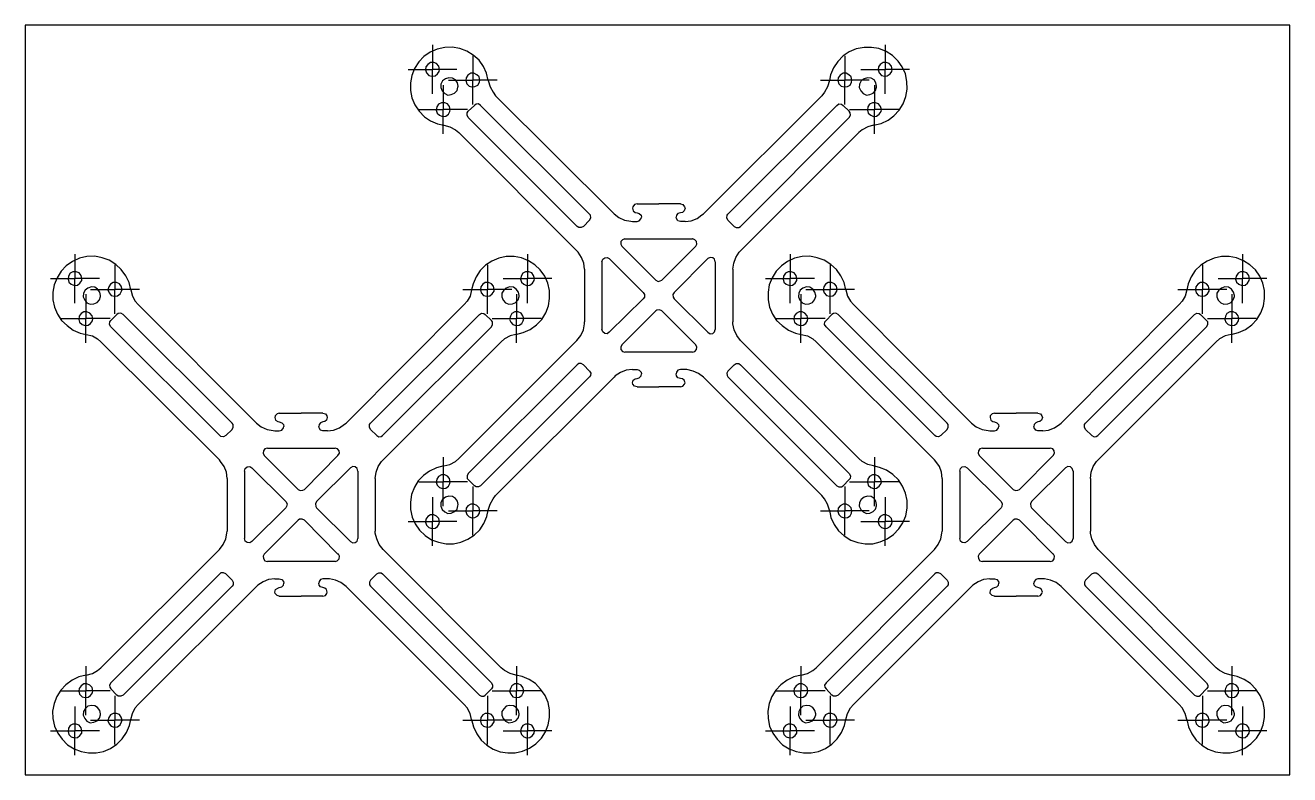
# Model space of a CAD drawing. Extents: x 0 to 38.4, y 0 to 22.8.
import ezdxf

# ---------------------------------------------------------------- set-up
doc = ezdxf.new("R2010")
doc.units = 0
doc.layers.add('Layer_1', color=7, linetype='CONTINUOUS')

msp = doc.modelspace()

# ---------------------------------------------------------------- linework, layer by layer
at = {"layer": 'Layer_1', "color": 7}
for points in [[(0.02272, 0.02272), (38.385097, 0.02272), (38.385097, 22.771331), (0.02272, 22.771331)], [(12.589899, 21.427247), (12.567498, 21.528053), (12.500294, 21.606458), (12.421889, 21.640058), (12.321083, 21.640058), (12.231477, 21.584056), (12.175474, 21.505651), (12.164273, 21.416048), (12.197876, 21.32644), (12.265079, 21.248036), (12.354685, 21.225634), (12.455491, 21.236837), (12.533895, 21.29284), (12.578698, 21.371244)], [(26.321951, 21.427247), (26.299549, 21.528053), (26.232345, 21.606458), (26.142739, 21.640058), (26.053134, 21.640058), (25.963529, 21.584056), (25.907524, 21.505651), (25.896325, 21.416048), (25.929926, 21.32644), (25.99713, 21.248036), (26.086735, 21.225634), (26.176342, 21.236837), (26.265948, 21.29284), (26.31075, 21.371244)], [(13.161135, 20.923215), (13.138733, 21.024022), (13.071529, 21.113629), (12.981924, 21.169631), (12.869917, 21.180831), (12.76911, 21.14723), (12.679505, 21.080024), (12.634702, 20.979217), (12.634702, 20.878415), (12.668304, 20.777609), (12.746709, 20.6992), (12.847515, 20.654401), (12.948321, 20.665599), (13.049127, 20.710403), (13.127533, 20.788808), (13.149934, 20.889614)], [(13.810775, 21.102426), (13.788373, 21.203232), (13.72117, 21.270437), (13.631564, 21.315242), (13.541958, 21.315242), (13.452353, 21.259235), (13.396349, 21.180831), (13.385149, 21.091227), (13.41875, 20.99042), (13.485955, 20.923215), (13.57556, 20.900813), (13.665166, 20.912016), (13.754772, 20.956819), (13.799574, 21.046423)], [(25.101075, 21.102426), (25.078673, 21.203232), (25.011469, 21.270437), (24.933065, 21.315242), (24.832258, 21.315242), (24.742653, 21.259235), (24.686649, 21.180831), (24.675449, 21.091227), (24.70905, 20.99042), (24.776255, 20.923215), (24.865861, 20.900813), (24.966666, 20.912016), (25.045072, 20.956819), (25.089874, 21.046423)], [(25.851521, 20.923215), (25.829119, 21.024022), (25.773117, 21.113629), (25.683512, 21.169631), (25.571504, 21.180831), (25.470698, 21.14723), (25.381092, 21.080024), (25.33629, 20.979217), (25.32509, 20.878415), (25.369892, 20.777609), (25.448296, 20.6992), (25.549102, 20.654401), (25.649909, 20.665599), (25.750715, 20.710403), (25.817919, 20.788808), (25.851521, 20.889614)], [(12.91472, 20.217574), (12.892318, 20.307178), (12.836315, 20.385582), (12.746709, 20.419183), (12.645903, 20.419183), (12.556297, 20.374383), (12.511495, 20.295978), (12.489092, 20.195172), (12.522696, 20.105565), (12.589899, 20.038363), (12.679505, 20.004758), (12.780311, 20.015961), (12.858715, 20.071964), (12.903518, 20.150368)], [(25.99713, 20.217574), (25.97473, 20.307178), (25.907524, 20.385582), (25.817919, 20.419183), (25.728313, 20.419183), (25.638708, 20.374383), (25.582705, 20.295978), (25.571504, 20.195172), (25.593906, 20.105565), (25.67231, 20.038363), (25.761916, 20.004758), (25.851521, 20.015961), (25.929926, 20.071964), (25.98593, 20.150368)], [(1.736427, 15.087654), (1.714025, 15.177262), (1.658022, 15.255666), (1.568416, 15.289267), (1.46761, 15.289267), (1.389205, 15.244463), (1.333201, 15.15486), (1.322001, 15.065252), (1.344402, 14.975649), (1.411607, 14.908443), (1.512413, 14.874842), (1.602018, 14.886041), (1.680423, 14.942044), (1.736427, 15.020449)], [(2.957302, 14.751634), (2.934901, 14.85244), (2.878897, 14.919642), (2.789292, 14.964446), (2.688486, 14.964446), (2.610081, 14.908443), (2.554077, 14.830038), (2.531676, 14.740431), (2.565278, 14.650828), (2.632482, 14.572423), (2.722088, 14.550021), (2.822894, 14.56122), (2.901299, 14.617227), (2.946102, 14.695631)], [(14.247602, 14.751634), (14.225201, 14.85244), (14.169197, 14.919642), (14.079592, 14.964446), (13.978785, 14.964446), (13.900381, 14.908443), (13.844377, 14.830038), (13.833177, 14.740431), (13.855578, 14.650828), (13.922783, 14.572423), (14.023588, 14.550021), (14.113195, 14.56122), (14.191599, 14.617227), (14.247602, 14.695631)], [(15.468477, 15.087654), (15.446076, 15.177262), (15.390073, 15.255666), (15.300467, 15.289267), (15.199661, 15.289267), (15.121256, 15.244463), (15.065253, 15.15486), (15.042852, 15.065252), (15.076454, 14.975649), (15.143657, 14.908443), (15.233264, 14.874842), (15.334069, 14.886041), (15.412474, 14.942044), (15.457277, 15.020449)], [(23.432171, 15.087654), (23.40977, 15.177262), (23.353767, 15.255666), (23.264162, 15.289267), (23.163356, 15.289267), (23.084951, 15.244463), (23.028946, 15.15486), (23.017745, 15.065252), (23.040147, 14.975649), (23.107351, 14.908443), (23.208157, 14.874842), (23.297762, 14.886041), (23.376169, 14.942044), (23.432171, 15.020449)], [(24.653047, 14.751634), (24.630646, 14.85244), (24.574643, 14.919642), (24.485037, 14.964446), (24.384231, 14.964446), (24.305826, 14.908443), (24.249822, 14.830038), (24.22742, 14.740431), (24.261023, 14.650828), (24.328226, 14.572423), (24.417832, 14.550021), (24.518638, 14.56122), (24.597043, 14.617227), (24.641846, 14.695631)], [(35.943345, 14.751634), (35.920948, 14.85244), (35.864941, 14.919642), (35.775337, 14.964446), (35.674531, 14.964446), (35.596126, 14.908443), (35.540123, 14.830038), (35.528921, 14.740431), (35.551323, 14.650828), (35.618528, 14.572423), (35.719335, 14.550021), (35.808938, 14.56122), (35.887342, 14.617227), (35.943345, 14.695631)], [(37.164221, 15.087654), (37.141823, 15.177262), (37.085816, 15.255666), (36.996213, 15.289267), (36.895407, 15.289267), (36.817002, 15.244463), (36.761, 15.15486), (36.738598, 15.065252), (36.772198, 14.975649), (36.839404, 14.908443), (36.929007, 14.874842), (37.029814, 14.886041), (37.108219, 14.942044), (37.153022, 15.020449)], [(2.307662, 14.572423), (2.285261, 14.67323), (2.218057, 14.762833), (2.128451, 14.818835), (2.027645, 14.830038), (1.915638, 14.796438), (1.837233, 14.729232), (1.79243, 14.639624), (1.781229, 14.52762), (1.826032, 14.426813), (1.893236, 14.348408), (1.994043, 14.303605), (2.10605, 14.314808), (2.206856, 14.359607), (2.27406, 14.438016), (2.307662, 14.538818)], [(15.009249, 14.572423), (14.986848, 14.67323), (14.919644, 14.762833), (14.830038, 14.818835), (14.718032, 14.830038), (14.617225, 14.796438), (14.538819, 14.729232), (14.482817, 14.639624), (14.482817, 14.52762), (14.516419, 14.426813), (14.594824, 14.348408), (14.69563, 14.303605), (14.807637, 14.314808), (14.908442, 14.359607), (14.975647, 14.438016), (15.009249, 14.538818)], [(24.003408, 14.572423), (23.981005, 14.67323), (23.913802, 14.762833), (23.824196, 14.818835), (23.72339, 14.830038), (23.611383, 14.796438), (23.532978, 14.729232), (23.488174, 14.639624), (23.476974, 14.52762), (23.521777, 14.426813), (23.58898, 14.348408), (23.689787, 14.303605), (23.801794, 14.314808), (23.902601, 14.359607), (23.969805, 14.438016), (24.003408, 14.538818)], [(36.704993, 14.572423), (36.682591, 14.67323), (36.615389, 14.762833), (36.525782, 14.818835), (36.413776, 14.830038), (36.31297, 14.796438), (36.234566, 14.729232), (36.178563, 14.639624), (36.178563, 14.52762), (36.212164, 14.426813), (36.290569, 14.348408), (36.391375, 14.303605), (36.50338, 14.314808), (36.604187, 14.359607), (36.671392, 14.438016), (36.704993, 14.538818)], [(2.072447, 13.866779), (2.050046, 13.956386), (1.982842, 14.03479), (1.893236, 14.068391), (1.803631, 14.068391), (1.714025, 14.023588), (1.658022, 13.945183), (1.646821, 13.844376), (1.669223, 13.754773), (1.747627, 13.687567), (1.837233, 13.653967), (1.926839, 13.665165), (2.005243, 13.721168), (2.061247, 13.799572)], [(15.143657, 13.866779), (15.121256, 13.956386), (15.065253, 14.03479), (14.975647, 14.068391), (14.874841, 14.068391), (14.785235, 14.023588), (14.740433, 13.945183), (14.718032, 13.844376), (14.751633, 13.754773), (14.818837, 13.687567), (14.908442, 13.653967), (15.009249, 13.665165), (15.087654, 13.721168), (15.132457, 13.799572)], [(23.768192, 13.866779), (23.745792, 13.956386), (23.678586, 14.03479), (23.58898, 14.068391), (23.499375, 14.068391), (23.40977, 14.023588), (23.353767, 13.945183), (23.342566, 13.844376), (23.364968, 13.754773), (23.443373, 13.687567), (23.532978, 13.653967), (23.622583, 13.665165), (23.700988, 13.721168), (23.756991, 13.799572)], [(36.839404, 13.866779), (36.817002, 13.956386), (36.761, 14.03479), (36.671392, 14.068391), (36.570586, 14.068391), (36.480982, 14.023588), (36.436178, 13.945183), (36.413776, 13.844376), (36.447377, 13.754773), (36.514583, 13.687567), (36.604187, 13.653967), (36.704993, 13.665165), (36.783397, 13.721168), (36.828201, 13.799572)], [(12.91472, 8.916073), (12.892318, 9.01688), (12.836315, 9.084081), (12.746709, 9.128885), (12.645903, 9.128885), (12.556297, 9.072883), (12.511495, 8.994478), (12.489092, 8.90487), (12.522696, 8.815267), (12.589899, 8.736863), (12.679505, 8.714461), (12.780311, 8.725659), (12.858715, 8.781662), (12.903518, 8.860067)], [(25.99713, 8.916073), (25.97473, 9.01688), (25.907524, 9.084081), (25.817919, 9.128885), (25.728313, 9.128885), (25.638708, 9.072883), (25.582705, 8.994478), (25.571504, 8.90487), (25.593906, 8.815267), (25.67231, 8.736863), (25.761916, 8.714461), (25.851521, 8.725659), (25.929926, 8.781662), (25.98593, 8.860067)], [(13.161135, 8.221627), (13.138733, 8.322433), (13.071529, 8.412041), (12.981924, 8.468044), (12.869917, 8.479242), (12.76911, 8.445642), (12.679505, 8.378436), (12.634702, 8.288833), (12.634702, 8.176828), (12.668304, 8.076021), (12.746709, 7.997617), (12.847515, 7.952813), (12.948321, 7.964012), (13.049127, 8.008815), (13.127533, 8.08722), (13.149934, 8.188027)], [(25.851521, 8.221627), (25.829119, 8.322433), (25.773117, 8.412041), (25.683512, 8.468044), (25.571504, 8.479242), (25.470698, 8.445642), (25.381092, 8.378436), (25.33629, 8.288833), (25.32509, 8.176828), (25.369892, 8.076021), (25.448296, 7.997617), (25.549102, 7.952813), (25.649909, 7.964012), (25.750715, 8.008815), (25.817919, 8.08722), (25.851521, 8.188027)], [(13.810775, 8.031218), (13.788373, 8.120821), (13.72117, 8.199225), (13.631564, 8.232831), (13.541958, 8.232831), (13.452353, 8.188027), (13.396349, 8.109622), (13.385149, 8.008815), (13.41875, 7.919208), (13.485955, 7.852006), (13.57556, 7.818402), (13.665166, 7.829604), (13.754772, 7.885607), (13.799574, 7.964012)], [(25.101075, 8.031218), (25.078673, 8.120821), (25.011469, 8.199225), (24.933065, 8.232831), (24.832258, 8.232831), (24.742653, 8.188027), (24.686649, 8.109622), (24.675449, 8.008815), (24.70905, 7.919208), (24.776255, 7.852006), (24.865861, 7.818402), (24.966666, 7.829604), (25.045072, 7.885607), (25.089874, 7.964012)], [(12.589899, 7.706397), (12.567498, 7.796004), (12.500294, 7.874408), (12.421889, 7.908009), (12.321083, 7.908009), (12.231477, 7.863206), (12.175474, 7.784801), (12.164273, 7.683995), (12.197876, 7.594391), (12.265079, 7.527186), (12.354685, 7.493585), (12.455491, 7.504783), (12.533895, 7.560786), (12.578698, 7.63919)], [(26.321951, 7.706397), (26.299549, 7.796004), (26.232345, 7.874408), (26.142739, 7.908009), (26.053134, 7.908009), (25.963529, 7.863206), (25.907524, 7.784801), (25.896325, 7.683995), (25.929926, 7.594391), (25.99713, 7.527186), (26.086735, 7.493585), (26.176342, 7.504783), (26.265948, 7.560786), (26.31075, 7.63919)], [(2.072447, 2.565277), (2.050046, 2.666084), (1.982842, 2.744488), (1.893236, 2.778089), (1.803631, 2.778089), (1.714025, 2.722086), (1.658022, 2.643682), (1.646821, 2.554079), (1.669223, 2.464471), (1.747627, 2.386067), (1.837233, 2.363665), (1.926839, 2.374868), (2.005243, 2.43087), (2.061247, 2.509275)], [(15.143657, 2.565277), (15.121256, 2.666084), (15.065253, 2.744488), (14.975647, 2.778089), (14.874841, 2.778089), (14.785235, 2.722086), (14.740433, 2.643682), (14.718032, 2.554079), (14.751633, 2.464471), (14.818837, 2.386067), (14.908442, 2.363665), (15.009249, 2.374868), (15.087654, 2.43087), (15.132457, 2.509275)], [(23.768192, 2.565277), (23.745792, 2.666084), (23.678586, 2.744488), (23.58898, 2.778089), (23.499375, 2.778089), (23.40977, 2.722086), (23.353767, 2.643682), (23.342566, 2.554079), (23.364968, 2.464471), (23.443373, 2.386067), (23.532978, 2.363665), (23.622583, 2.374868), (23.700988, 2.43087), (23.756991, 2.509275)], [(36.839404, 2.565277), (36.817002, 2.666084), (36.761, 2.744488), (36.671392, 2.778089), (36.570586, 2.778089), (36.480982, 2.722086), (36.436178, 2.643682), (36.413776, 2.554079), (36.447377, 2.464471), (36.514583, 2.386067), (36.604187, 2.363665), (36.704993, 2.374868), (36.783397, 2.43087), (36.828201, 2.509275)], [(2.307662, 1.870836), (2.285261, 1.971642), (2.218057, 2.061245), (2.128451, 2.117252), (2.027645, 2.128451), (1.915638, 2.10605), (1.837233, 2.027645), (1.79243, 1.938037), (1.781229, 1.826032), (1.826032, 1.725225), (1.893236, 1.646821), (1.994043, 1.602017), (2.10605, 1.61322), (2.206856, 1.65802), (2.27406, 1.736429), (2.307662, 1.837235)], [(15.009249, 1.870836), (14.986848, 1.971642), (14.919644, 2.061245), (14.830038, 2.117252), (14.718032, 2.128451), (14.617225, 2.10605), (14.538819, 2.027645), (14.482817, 1.938037), (14.482817, 1.826032), (14.516419, 1.725225), (14.594824, 1.646821), (14.69563, 1.602017), (14.807637, 1.61322), (14.908442, 1.65802), (14.975647, 1.736429), (15.009249, 1.837235)], [(24.003408, 1.870836), (23.981005, 1.971642), (23.913802, 2.061245), (23.824196, 2.117252), (23.72339, 2.128451), (23.611383, 2.10605), (23.532978, 2.027645), (23.488174, 1.938037), (23.476974, 1.826032), (23.521777, 1.725225), (23.58898, 1.646821), (23.689787, 1.602017), (23.801794, 1.61322), (23.902601, 1.65802), (23.969805, 1.736429), (24.003408, 1.837235)], [(36.704993, 1.870836), (36.682591, 1.971642), (36.615389, 2.061245), (36.525782, 2.117252), (36.413776, 2.128451), (36.31297, 2.10605), (36.234566, 2.027645), (36.178563, 1.938037), (36.178563, 1.826032), (36.212164, 1.725225), (36.290569, 1.646821), (36.391375, 1.602017), (36.50338, 1.61322), (36.604187, 1.65802), (36.671392, 1.736429), (36.704993, 1.837235)], [(1.736427, 1.355604), (1.714025, 1.445208), (1.658022, 1.523613), (1.568416, 1.557218), (1.46761, 1.557218), (1.389205, 1.512414), (1.333201, 1.434009), (1.322001, 1.333203), (1.344402, 1.243595), (1.411607, 1.176394), (1.512413, 1.142789), (1.602018, 1.153992), (1.680423, 1.209995), (1.736427, 1.288399)], [(2.957302, 1.680422), (2.934901, 1.770029), (2.878897, 1.848434), (2.789292, 1.882034), (2.688486, 1.882034), (2.610081, 1.837235), (2.554077, 1.758826), (2.531676, 1.65802), (2.565278, 1.568416), (2.632482, 1.501211), (2.722088, 1.46761), (2.822894, 1.478809), (2.901299, 1.534816), (2.946102, 1.624419)], [(14.247602, 1.680422), (14.225201, 1.770029), (14.169197, 1.848434), (14.079592, 1.882034), (13.978785, 1.882034), (13.900381, 1.837235), (13.844377, 1.758826), (13.833177, 1.65802), (13.855578, 1.568416), (13.922783, 1.501211), (14.023588, 1.46761), (14.113195, 1.478809), (14.191599, 1.534816), (14.247602, 1.624419)], [(15.468477, 1.355604), (15.446076, 1.445208), (15.390073, 1.523613), (15.300467, 1.557218), (15.199661, 1.557218), (15.121256, 1.512414), (15.065253, 1.434009), (15.042852, 1.333203), (15.076454, 1.243595), (15.143657, 1.176394), (15.233264, 1.142789), (15.334069, 1.153992), (15.412474, 1.209995), (15.457277, 1.288399)], [(23.432171, 1.355604), (23.40977, 1.445208), (23.353767, 1.523613), (23.264162, 1.557218), (23.163356, 1.557218), (23.084951, 1.512414), (23.028946, 1.434009), (23.017745, 1.333203), (23.040147, 1.243595), (23.107351, 1.176394), (23.208157, 1.142789), (23.297762, 1.153992), (23.376169, 1.209995), (23.432171, 1.288399)], [(24.653047, 1.680422), (24.630646, 1.770029), (24.574643, 1.848434), (24.485037, 1.882034), (24.384231, 1.882034), (24.305826, 1.837235), (24.249822, 1.758826), (24.22742, 1.65802), (24.261023, 1.568416), (24.328226, 1.501211), (24.417832, 1.46761), (24.518638, 1.478809), (24.597043, 1.534816), (24.641846, 1.624419)], [(35.943345, 1.680422), (35.920948, 1.770029), (35.864941, 1.848434), (35.775337, 1.882034), (35.674531, 1.882034), (35.596126, 1.837235), (35.540123, 1.758826), (35.528921, 1.65802), (35.551323, 1.568416), (35.618528, 1.501211), (35.719335, 1.46761), (35.808938, 1.478809), (35.887342, 1.534816), (35.943345, 1.624419)], [(37.164221, 1.355604), (37.141823, 1.445208), (37.085816, 1.523613), (36.996213, 1.557218), (36.895407, 1.557218), (36.817002, 1.512414), (36.761, 1.434009), (36.738598, 1.333203), (36.772198, 1.243595), (36.839404, 1.176394), (36.929007, 1.142789), (37.029814, 1.153992), (37.108219, 1.209995), (37.153022, 1.288399)]]:
    msp.add_lwpolyline(points, close=True, dxfattribs=at)
for points in [[(14.06839, 21.091227), (14.012388, 21.315242), (13.922783, 21.516854), (13.788373, 21.707265), (13.609162, 21.864074), (13.41875, 21.987282), (13.205938, 22.065686), (12.970723, 22.11049), (12.746709, 22.099287), (12.522696, 22.043284), (12.309882, 21.953681), (12.11947, 21.819269), (11.962661, 21.66246), (11.828251, 21.460848), (11.749847, 21.248036), (11.705045, 21.024022), (11.705045, 20.788808), (11.749847, 20.564793), (11.839453, 20.351981), (11.97386, 20.161567), (12.130671, 19.99356), (12.321083, 19.870351), (12.533895, 19.780744), (12.724308, 19.735944)], [(12.377086, 22.177696), (12.377086, 21.427247)], [(25.761916, 19.735944), (25.98593, 19.791947), (26.198742, 19.892753), (26.377953, 20.02716), (26.534764, 20.195172), (26.657971, 20.385582), (26.736377, 20.609597), (26.781179, 20.833612), (26.769978, 21.068825), (26.725176, 21.29284), (26.62437, 21.505651), (26.501162, 21.684862), (26.333151, 21.852874), (26.142739, 21.976083), (25.918725, 22.065686), (25.694712, 22.099287), (25.470698, 22.099287), (25.235484, 22.054487), (25.02267, 21.96488), (24.832258, 21.841671), (24.675449, 21.673664), (24.54104, 21.483249), (24.451435, 21.270437), (24.417832, 21.091227), (24.361829, 20.900813), (24.272224, 20.744004), (24.193819, 20.631999)], [(26.109137, 22.177696), (26.109137, 21.427247)], [(13.597963, 21.841671), (13.597963, 21.102426)], [(24.888261, 21.841671), (24.888261, 21.102426)], [(11.637841, 21.427247), (12.377086, 21.427247)], [(12.377086, 20.688001), (12.377086, 21.427247)], [(13.116332, 21.427247), (12.377086, 21.427247)], [(12.858715, 21.102426), (13.597963, 21.102426)], [(13.597963, 20.36318), (13.597963, 21.102426)], [(14.337208, 21.102426), (13.597963, 21.102426)], [(24.149015, 21.102426), (24.888261, 21.102426)], [(24.888261, 20.36318), (24.888261, 21.102426)], [(25.627507, 21.102426), (24.888261, 21.102426)], [(25.369892, 21.427247), (26.109137, 21.427247)], [(26.109137, 20.688001), (26.109137, 21.427247)], [(26.848383, 21.427247), (26.109137, 21.427247)], [(12.701906, 20.956819), (12.701906, 20.217574)], [(14.06839, 21.091227), (14.124395, 20.900813), (14.213999, 20.744004), (14.292405, 20.631999)], [(25.784318, 20.956819), (25.784318, 20.217574)], [(13.463553, 20.161567), (13.653965, 20.340778)], [(13.833177, 20.340778), (13.777173, 20.385582), (13.698767, 20.374383), (13.653965, 20.340778)], [(13.833177, 20.340778), (17.137381, 17.036576)], [(14.292405, 20.631999), (17.887827, 17.047776)], [(24.193819, 20.631999), (20.598395, 17.047776)], [(24.641846, 20.340778), (21.337641, 17.036576)], [(24.641846, 20.340778), (24.70905, 20.385582), (24.787455, 20.374383), (24.832258, 20.340778)], [(25.02267, 20.161567), (24.832258, 20.340778)], [(11.962661, 20.217574), (12.701906, 20.217574)], [(13.441152, 20.217574), (12.701906, 20.217574)], [(12.701906, 19.478328), (12.701906, 20.217574)], [(13.463553, 19.971158), (13.429951, 20.038363), (13.429951, 20.116767), (13.463553, 20.161567)], [(13.463553, 19.971158), (16.767758, 16.666952)], [(25.02267, 19.971158), (21.718465, 16.666952)], [(25.02267, 19.971158), (25.056273, 20.038363), (25.045072, 20.116767), (25.02267, 20.161567)], [(25.033871, 20.217574), (25.784318, 20.217574)], [(25.784318, 19.478328), (25.784318, 20.217574)], [(26.523564, 20.217574), (25.784318, 20.217574)], [(12.724308, 19.735944), (12.903518, 19.69114), (13.071529, 19.601533), (13.172335, 19.511929)], [(25.761916, 19.735944), (25.582705, 19.69114), (25.414695, 19.601533), (25.313889, 19.511929)], [(16.756557, 15.927706), (13.172335, 19.511929)], [(21.718465, 15.927706), (25.313889, 19.511929)], [(18.582271, 17.350194), (18.503867, 17.327793), (18.459062, 17.260588), (18.447862, 17.215788)], [(18.582271, 17.350194), (19.243112, 17.350194)], [(19.903953, 17.350194), (19.243112, 17.350194)], [(19.903953, 17.350194), (19.971157, 17.327793), (20.02716, 17.260588), (20.03836, 17.215788)], [(17.137381, 16.857366), (17.182184, 16.924567), (17.170983, 17.002972), (17.137381, 17.036576)], [(17.887827, 17.047776), (18.033438, 16.93577), (18.201447, 16.857366), (18.391859, 16.823761), (18.447862, 16.812562)], [(18.447862, 17.215788), (18.470264, 17.137383), (18.526267, 17.092579), (18.582271, 17.081376)], [(18.582271, 17.081376), (18.649475, 17.058974), (18.705479, 17.002972), (18.716678, 16.946969)], [(18.582271, 16.812562), (18.649475, 16.834964), (18.705479, 16.902165), (18.716678, 16.946969)], [(19.903953, 17.081376), (19.825549, 17.058974), (19.780745, 17.002972), (19.769544, 16.946969)], [(19.903953, 16.812562), (19.825549, 16.834964), (19.780745, 16.902165), (19.769544, 16.946969)], [(20.03836, 17.215788), (20.01596, 17.137383), (19.959956, 17.092579), (19.903953, 17.081376)], [(20.03836, 16.812562), (20.228772, 16.834964), (20.407983, 16.902165), (20.553594, 17.014175), (20.598395, 17.047776)], [(21.337641, 16.857366), (21.30404, 16.924567), (21.315241, 17.002972), (21.337641, 17.036576)], [(16.958169, 16.666952), (16.890966, 16.633351), (16.812561, 16.633351), (16.767758, 16.666952)], [(16.958169, 16.666952), (17.137381, 16.857366)], [(18.447862, 16.812562), (18.582271, 16.812562)], [(20.03836, 16.812562), (19.903953, 16.812562)], [(21.528053, 16.666952), (21.337641, 16.857366)], [(21.528053, 16.666952), (21.595258, 16.633351), (21.673663, 16.633351), (21.718465, 16.666952)], [(18.212648, 16.286128), (18.145444, 16.263726), (18.08944, 16.207724), (18.08944, 16.129319), (18.123043, 16.062113)], [(18.212648, 16.286128), (20.262375, 16.286128)], [(20.363182, 16.062113), (20.396783, 16.129319), (20.385583, 16.207724), (20.34078, 16.263726), (20.273576, 16.286128), (20.262375, 16.286128)], [(3.226119, 14.740431), (3.170115, 14.964446), (3.069309, 15.166058), (2.934901, 15.356472), (2.76689, 15.513282), (2.565278, 15.63649), (2.352465, 15.714895), (2.128451, 15.759694), (1.893236, 15.748495), (1.669223, 15.703692), (1.456409, 15.602885), (1.265997, 15.468478), (1.109188, 15.311669), (0.98598, 15.110056), (0.896375, 14.897245), (0.862773, 14.67323), (0.862773, 14.438016), (0.907575, 14.214001), (0.997181, 14.001185), (1.120388, 13.810776), (1.288399, 13.653967), (1.478811, 13.519555), (1.691624, 13.429951), (1.870835, 13.385148)], [(1.523613, 15.8269), (1.523613, 15.087654)], [(14.908442, 13.385148), (15.132457, 13.441151), (15.34527, 13.541957), (15.535683, 13.676368), (15.692492, 13.844376), (15.8157, 14.045989), (15.894105, 14.258801), (15.927706, 14.482815), (15.927706, 14.718033), (15.871703, 14.942044), (15.782097, 15.15486), (15.647688, 15.345269), (15.479679, 15.502079), (15.289266, 15.625287), (15.076454, 15.714895), (14.85244, 15.748495), (14.617225, 15.748495), (14.393212, 15.703692), (14.180398, 15.614088), (13.989986, 15.49088), (13.821976, 15.322867), (13.698767, 15.132458), (13.609162, 14.919642), (13.56436, 14.740431), (13.519557, 14.550021), (13.429951, 14.393213), (13.340346, 14.292406)], [(15.255665, 15.8269), (15.255665, 15.087654)], [(16.991772, 15.367672), (16.969371, 15.546883), (16.902167, 15.726093), (16.80136, 15.882902), (16.756557, 15.927706)], [(18.123043, 16.062113), (19.153507, 15.031651)], [(20.363182, 16.062113), (19.332717, 15.031651)], [(21.494452, 15.367672), (21.516852, 15.546883), (21.584058, 15.726093), (21.684864, 15.882902), (21.718465, 15.927706)], [(24.921864, 14.740431), (24.865861, 14.964446), (24.765055, 15.166058), (24.630646, 15.356472), (24.462635, 15.513282), (24.261023, 15.63649), (24.048209, 15.714895), (23.824196, 15.759694), (23.58898, 15.748495), (23.364968, 15.703692), (23.152154, 15.602885), (22.961742, 15.468478), (22.804933, 15.311669), (22.681725, 15.110056), (22.592119, 14.897245), (22.558517, 14.67323), (22.558517, 14.438016), (22.603321, 14.214001), (22.692926, 14.001185), (22.816134, 13.810776), (22.984144, 13.653967), (23.174556, 13.519555), (23.387368, 13.429951), (23.566579, 13.385148)], [(23.230559, 15.8269), (23.230559, 15.087654)], [(36.604187, 13.385148), (36.828201, 13.441151), (37.041017, 13.541957), (37.231427, 13.676368), (37.388236, 13.844376), (37.511444, 14.045989), (37.589848, 14.258801), (37.623449, 14.482815), (37.623449, 14.718033), (37.567446, 14.942044), (37.477844, 15.15486), (37.343432, 15.345269), (37.175424, 15.502079), (36.98501, 15.625287), (36.772198, 15.714895), (36.548184, 15.748495), (36.31297, 15.748495), (36.088955, 15.703692), (35.876144, 15.614088), (35.68573, 15.49088), (35.517722, 15.322867), (35.394514, 15.132458), (35.304906, 14.919642), (35.260106, 14.740431), (35.215303, 14.550021), (35.125695, 14.393213), (35.036091, 14.292406)], [(36.951409, 15.8269), (36.951409, 15.087654)], [(2.744489, 15.502079), (2.744489, 14.751634)], [(14.04599, 15.502079), (14.04599, 14.751634)], [(16.991772, 15.367672), (16.991772, 13.765972)], [(17.518204, 15.591686), (17.540606, 15.67009), (17.60781, 15.714895), (17.675015, 15.726093), (17.742219, 15.692492)], [(17.518204, 15.591686), (17.518204, 13.541957)], [(17.742219, 15.692492), (18.772683, 14.662026)], [(20.732804, 15.692492), (19.713542, 14.662026)], [(20.956817, 15.591686), (20.934417, 15.67009), (20.878412, 15.714895), (20.800008, 15.726093), (20.732804, 15.692492)], [(20.956817, 15.591686), (20.956817, 13.541957)], [(21.494452, 15.367672), (21.494452, 13.765972)], [(24.440234, 15.502079), (24.440234, 14.751634)], [(35.741737, 15.502079), (35.741737, 14.751634)], [(0.784367, 15.087654), (1.523613, 15.087654)], [(1.523613, 14.33721), (1.523613, 15.087654)], [(2.27406, 15.087654), (1.523613, 15.087654)], [(14.516419, 15.087654), (15.255665, 15.087654)], [(15.255665, 14.33721), (15.255665, 15.087654)], [(15.994911, 15.087654), (15.255665, 15.087654)], [(19.153507, 15.031651), (19.22071, 14.998051), (19.287914, 15.009249), (19.332717, 15.031651)], [(22.480112, 15.087654), (23.230559, 15.087654)], [(23.230559, 14.33721), (23.230559, 15.087654)], [(23.969805, 15.087654), (23.230559, 15.087654)], [(36.212164, 15.087654), (36.951409, 15.087654)], [(36.951409, 14.33721), (36.951409, 15.087654)], [(37.690655, 15.087654), (36.951409, 15.087654)], [(1.859634, 14.606024), (1.859634, 13.866779)], [(2.005243, 14.751634), (2.744489, 14.751634)], [(2.744489, 14.012388), (2.744489, 14.751634)], [(3.483735, 14.751634), (2.744489, 14.751634)], [(3.226119, 14.740431), (3.270922, 14.550021), (3.360527, 14.393213), (3.450133, 14.292406)], [(13.295543, 14.751634), (14.04599, 14.751634)], [(14.04599, 14.012388), (14.04599, 14.751634)], [(14.785235, 14.751634), (14.04599, 14.751634)], [(14.930844, 14.606024), (14.930844, 13.866779)], [(18.772683, 14.662026), (18.806284, 14.594825), (18.806284, 14.51642), (18.772683, 14.471617)], [(19.713542, 14.662026), (19.668737, 14.594825), (19.679939, 14.51642), (19.713542, 14.471617)], [(23.55538, 14.606024), (23.55538, 13.866779)], [(23.700988, 14.751634), (24.440234, 14.751634)], [(24.440234, 14.012388), (24.440234, 14.751634)], [(25.179479, 14.751634), (24.440234, 14.751634)], [(24.921864, 14.740431), (24.966666, 14.550021), (25.056273, 14.393213), (25.145878, 14.292406)], [(34.991288, 14.751634), (35.741737, 14.751634)], [(35.741737, 14.012388), (35.741737, 14.751634)], [(36.480982, 14.751634), (35.741737, 14.751634)], [(36.626588, 14.606024), (36.626588, 13.866779)], [(3.450133, 14.292406), (7.034355, 10.696984)], [(13.340346, 14.292406), (9.756124, 10.696984)], [(17.742219, 13.452354), (18.772683, 14.471617)], [(20.732804, 13.452354), (19.713542, 14.471617)], [(25.145878, 14.292406), (28.7301, 10.696984)], [(35.036091, 14.292406), (31.451869, 10.696984)], [(1.109188, 13.866779), (1.859634, 13.866779)], [(2.59888, 13.866779), (1.859634, 13.866779)], [(1.859634, 13.127533), (1.859634, 13.866779)], [(2.621282, 13.620362), (2.576478, 13.687567), (2.587679, 13.765972), (2.621282, 13.810776)], [(2.621282, 13.810776), (2.800493, 13.989986)], [(2.990905, 13.989986), (2.9237, 14.03479), (2.845295, 14.023588), (2.800493, 13.989986)], [(2.990905, 13.989986), (6.295109, 10.696984)], [(13.799574, 13.989986), (10.49537, 10.696984)], [(13.799574, 13.989986), (13.866779, 14.03479), (13.933982, 14.023588), (13.978785, 13.989986)], [(14.169197, 13.810776), (13.978785, 13.989986)], [(14.169197, 13.620362), (14.2028, 13.687567), (14.2028, 13.765972), (14.169197, 13.810776)], [(14.191599, 13.866779), (14.930844, 13.866779)], [(14.930844, 13.127533), (14.930844, 13.866779)], [(15.67009, 13.866779), (14.930844, 13.866779)], [(18.123043, 13.07153), (19.153507, 14.101992)], [(19.332717, 14.101992), (19.265514, 14.135597), (19.187108, 14.124394), (19.153507, 14.101992)], [(20.363182, 13.07153), (19.332717, 14.101992)], [(22.804933, 13.866779), (23.55538, 13.866779)], [(24.294626, 13.866779), (23.55538, 13.866779)], [(23.55538, 13.127533), (23.55538, 13.866779)], [(24.317026, 13.620362), (24.272224, 13.687567), (24.283425, 13.765972), (24.317026, 13.810776)], [(24.317026, 13.810776), (24.496238, 13.989986)], [(24.686649, 13.989986), (24.619444, 14.03479), (24.54104, 14.023588), (24.496238, 13.989986)], [(24.686649, 13.989986), (27.990854, 10.696984)], [(35.49532, 13.989986), (32.191114, 10.696984)], [(35.49532, 13.989986), (35.562521, 14.03479), (35.64093, 14.023588), (35.674531, 13.989986)], [(35.864941, 13.810776), (35.674531, 13.989986)], [(35.864941, 13.620362), (35.898546, 13.687567), (35.898546, 13.765972), (35.864941, 13.810776)], [(35.887342, 13.866779), (36.626588, 13.866779)], [(36.626588, 13.127533), (36.626588, 13.866779)], [(37.365834, 13.866779), (36.626588, 13.866779)], [(2.621282, 13.620362), (5.925486, 10.31616)], [(14.169197, 13.620362), (10.864992, 10.31616)], [(16.756557, 13.205937), (16.879765, 13.351547), (16.958169, 13.530758), (16.991772, 13.709969), (16.991772, 13.765972)], [(17.742219, 13.452354), (17.675015, 13.40755), (17.60781, 13.418749), (17.540606, 13.463553), (17.518204, 13.541957)], [(20.732804, 13.452354), (20.800008, 13.40755), (20.878412, 13.418749), (20.934417, 13.463553), (20.956817, 13.541957)], [(21.718465, 13.205937), (21.606458, 13.351547), (21.528053, 13.530758), (21.494452, 13.709969), (21.494452, 13.765972)], [(24.317026, 13.620362), (27.621231, 10.31616)], [(35.864941, 13.620362), (32.560737, 10.31616)], [(1.870835, 13.385148), (2.061247, 13.340345), (2.218057, 13.250741), (2.318862, 13.161133)], [(5.914286, 9.576915), (2.318862, 13.161133)], [(10.876193, 9.576915), (14.460415, 13.161133)], [(16.756557, 13.205937), (13.172335, 9.621714)], [(14.908442, 13.385148), (14.729231, 13.340345), (14.561222, 13.250741), (14.460415, 13.161133)], [(18.123043, 13.07153), (18.08944, 13.004324), (18.08944, 12.92592), (18.145444, 12.869917), (18.212648, 12.847515)], [(20.262375, 12.847515), (20.34078, 12.869917), (20.385583, 12.92592), (20.396783, 13.004324), (20.363182, 13.07153)], [(21.718465, 13.205937), (25.313889, 9.621714)], [(23.566579, 13.385148), (23.756991, 13.340345), (23.913802, 13.250741), (24.014608, 13.161133)], [(27.61003, 9.576915), (24.014608, 13.161133)], [(32.571938, 9.576915), (36.156161, 13.161133)], [(36.604187, 13.385148), (36.424975, 13.340345), (36.256967, 13.250741), (36.156161, 13.161133)], [(20.262375, 12.847515), (18.212648, 12.847515)], [(13.463553, 9.162486), (16.767758, 12.466692)], [(16.958169, 12.466692), (16.890966, 12.500292), (16.812561, 12.500292), (16.767758, 12.466692)], [(16.958169, 12.466692), (17.137381, 12.276281)], [(17.137381, 12.276281), (17.182184, 12.209076), (17.170983, 12.14187), (17.137381, 12.097071)], [(18.447862, 12.321081), (18.25745, 12.298679), (18.078239, 12.231478), (17.92143, 12.130672), (17.887827, 12.085867)], [(18.447862, 12.321081), (18.582271, 12.321081)], [(18.582271, 12.321081), (18.649475, 12.298679), (18.705479, 12.242676), (18.716678, 12.186674)], [(19.903953, 12.321081), (19.825549, 12.298679), (19.780745, 12.242676), (19.769544, 12.186674)], [(20.03836, 12.321081), (19.903953, 12.321081)], [(20.598395, 12.085867), (20.452787, 12.197877), (20.284777, 12.276281), (20.094365, 12.321081), (20.03836, 12.321081)], [(21.337641, 12.276281), (21.30404, 12.209076), (21.315241, 12.14187), (21.337641, 12.097071)], [(21.337641, 12.276281), (21.528053, 12.466692)], [(21.528053, 12.466692), (21.595258, 12.500292), (21.673663, 12.500292), (21.718465, 12.466692)], [(25.02267, 9.162486), (21.718465, 12.466692)], [(13.833177, 8.792865), (17.137381, 12.097071)], [(14.292405, 8.501645), (17.887827, 12.085867)], [(18.447862, 11.91786), (18.470264, 11.996264), (18.526267, 12.041064), (18.582271, 12.052267)], [(18.582271, 11.794652), (18.503867, 11.817054), (18.459062, 11.873056), (18.447862, 11.91786)], [(18.582271, 12.052267), (18.649475, 12.074669), (18.705479, 12.130672), (18.716678, 12.186674)], [(19.903953, 12.052267), (19.825549, 12.074669), (19.780745, 12.130672), (19.769544, 12.186674)], [(20.03836, 11.91786), (20.01596, 11.996264), (19.959956, 12.041064), (19.903953, 12.052267)], [(19.903953, 11.794652), (19.971157, 11.817054), (20.02716, 11.873056), (20.03836, 11.91786)], [(24.193819, 8.501645), (20.598395, 12.085867)], [(24.641846, 8.792865), (21.337641, 12.097071)], [(18.582271, 11.794652), (19.243112, 11.794652)], [(19.903953, 11.794652), (19.243112, 11.794652)], [(7.728797, 10.999399), (7.661594, 10.977002), (7.60559, 10.920995), (7.59439, 10.864992)], [(7.59439, 10.864992), (7.616791, 10.786588), (7.683995, 10.741783), (7.728797, 10.730585)], [(7.728797, 10.999399), (8.389639, 10.999399)], [(9.05048, 10.999399), (8.389639, 10.999399)], [(9.05048, 10.999399), (9.128884, 10.977002), (9.173687, 10.920995), (9.184888, 10.864992)], [(9.184888, 10.864992), (9.162488, 10.786588), (9.106483, 10.741783), (9.05048, 10.730585)], [(29.424544, 10.999399), (29.357338, 10.977002), (29.301335, 10.920995), (29.301335, 10.864992)], [(29.301335, 10.864992), (29.312536, 10.786588), (29.379739, 10.741783), (29.424544, 10.730585)], [(29.424544, 10.999399), (30.085385, 10.999399)], [(30.746226, 10.999399), (30.085385, 10.999399)], [(30.746226, 10.999399), (30.82463, 10.977002), (30.869432, 10.920995), (30.880633, 10.864992)], [(30.880633, 10.864992), (30.858231, 10.786588), (30.802228, 10.741783), (30.746226, 10.730585)], [(6.104697, 10.31616), (6.295109, 10.50657)], [(6.295109, 10.50657), (6.328711, 10.573776), (6.328711, 10.65218), (6.295109, 10.696984)], [(7.034355, 10.696984), (7.179964, 10.584974), (7.359175, 10.50657), (7.538386, 10.47297), (7.59439, 10.461766)], [(7.59439, 10.461766), (7.728797, 10.461766)], [(7.728797, 10.730585), (7.807203, 10.708183), (7.852006, 10.65218), (7.863206, 10.596177)], [(7.728797, 10.461766), (7.807203, 10.484168), (7.852006, 10.551374), (7.863206, 10.596177)], [(9.05048, 10.730585), (8.983275, 10.708183), (8.938472, 10.65218), (8.927272, 10.596177)], [(9.05048, 10.461766), (8.983275, 10.484168), (8.938472, 10.551374), (8.927272, 10.596177)], [(9.196089, 10.461766), (9.05048, 10.461766)], [(9.196089, 10.461766), (9.3753, 10.484168), (9.554511, 10.551374), (9.711321, 10.663379), (9.756124, 10.696984)], [(10.49537, 10.50657), (10.461767, 10.573776), (10.461767, 10.65218), (10.49537, 10.696984)], [(10.685781, 10.31616), (10.49537, 10.50657)], [(27.800442, 10.31616), (27.990854, 10.50657)], [(27.990854, 10.50657), (28.024457, 10.573776), (28.024457, 10.65218), (27.990854, 10.696984)], [(28.7301, 10.696984), (28.87571, 10.584974), (29.054921, 10.50657), (29.234132, 10.47297), (29.290135, 10.461766)], [(29.290135, 10.461766), (29.424544, 10.461766)], [(29.424544, 10.730585), (29.502948, 10.708183), (29.54775, 10.65218), (29.558951, 10.596177)], [(29.424544, 10.461766), (29.502948, 10.484168), (29.54775, 10.551374), (29.558951, 10.596177)], [(30.746226, 10.730585), (30.67902, 10.708183), (30.634219, 10.65218), (30.623017, 10.596177)], [(30.746226, 10.461766), (30.67902, 10.484168), (30.634219, 10.551374), (30.623017, 10.596177)], [(30.891834, 10.461766), (30.746226, 10.461766)], [(30.891834, 10.461766), (31.071045, 10.484168), (31.250256, 10.551374), (31.407065, 10.663379), (31.451869, 10.696984)], [(32.191114, 10.50657), (32.157512, 10.573776), (32.157512, 10.65218), (32.191114, 10.696984)], [(32.381526, 10.31616), (32.191114, 10.50657)], [(6.104697, 10.31616), (6.037493, 10.282555), (5.959088, 10.293758), (5.925486, 10.31616)], [(10.685781, 10.31616), (10.752986, 10.282555), (10.82019, 10.293758), (10.864992, 10.31616)], [(27.800442, 10.31616), (27.733238, 10.282555), (27.654834, 10.293758), (27.621231, 10.31616)], [(32.381526, 10.31616), (32.44873, 10.282555), (32.515935, 10.293758), (32.560737, 10.31616)], [(7.370376, 9.935336), (7.291971, 9.912935), (7.247168, 9.856932), (7.235968, 9.778523), (7.26957, 9.711322)], [(7.26957, 9.711322), (8.300033, 8.680856)], [(7.370376, 9.935336), (9.420103, 9.935336)], [(9.509708, 9.711322), (8.490445, 8.680856)], [(9.509708, 9.711322), (9.554511, 9.778523), (9.54331, 9.856932), (9.498507, 9.912935), (9.420103, 9.935336)], [(12.701906, 9.666518), (12.701906, 8.916073)], [(12.724308, 9.397704), (12.903518, 9.442503), (13.071529, 9.532111), (13.172335, 9.621714)], [(24.417832, 8.05362), (24.462635, 7.829604), (24.563442, 7.616793), (24.697849, 7.426379), (24.865861, 7.26957), (25.067472, 7.146362), (25.280286, 7.067957), (25.504301, 7.034356), (25.739514, 7.034356), (25.963529, 7.090359), (26.176342, 7.179963), (26.366753, 7.314374), (26.523564, 7.482381), (26.64677, 7.672796), (26.736377, 7.885607), (26.781179, 8.109622), (26.781179, 8.344836), (26.725176, 8.56885), (26.635571, 8.781662), (26.512362, 8.972076), (26.344353, 9.140084), (26.153941, 9.263292), (25.941127, 9.3529), (25.761916, 9.397704), (25.582705, 9.442503), (25.414695, 9.532111), (25.313889, 9.621714)], [(25.784318, 9.666518), (25.784318, 8.916073)], [(29.066121, 9.935336), (28.987715, 9.912935), (28.942913, 9.856932), (28.931712, 9.778523), (28.965315, 9.711322)], [(28.965315, 9.711322), (29.995779, 8.680856)], [(29.066121, 9.935336), (31.115848, 9.935336)], [(31.205454, 9.711322), (30.186191, 8.680856)], [(31.205454, 9.711322), (31.250256, 9.778523), (31.239055, 9.856932), (31.194253, 9.912935), (31.115848, 9.935336)], [(6.1495, 9.01688), (6.127099, 9.20729), (6.059895, 9.375302), (5.947888, 9.532111), (5.914286, 9.576915)], [(6.675933, 9.24089), (6.698333, 9.319295), (6.754338, 9.364099), (6.832743, 9.375302), (6.899947, 9.341697)], [(6.675933, 9.24089), (6.675933, 7.191165)], [(6.899947, 9.341697), (7.930411, 8.311235)], [(9.890532, 9.341697), (8.860068, 8.311235)], [(10.114546, 9.24089), (10.092145, 9.319295), (10.036141, 9.364099), (9.957737, 9.375302), (9.890532, 9.341697)], [(10.114546, 9.24089), (10.114546, 7.191165)], [(10.640979, 9.01688), (10.663379, 9.20729), (10.730584, 9.375302), (10.83139, 9.532111), (10.876193, 9.576915)], [(12.724308, 9.397704), (12.500294, 9.341697), (12.287481, 9.24089), (12.108269, 9.106483), (11.940259, 8.938471), (11.828251, 8.748061), (11.738646, 8.524047), (11.705045, 8.300032), (11.705045, 8.076021), (11.761048, 7.840804), (11.850654, 7.63919), (11.985062, 7.448781), (12.153073, 7.280769), (12.343483, 7.157565), (12.556297, 7.079156), (12.791512, 7.034356), (13.015526, 7.034356), (13.23954, 7.079156), (13.452353, 7.168763), (13.642765, 7.291972), (13.810775, 7.45998), (13.933982, 7.650394), (14.023588, 7.863206), (14.06839, 8.05362)], [(27.845246, 9.01688), (27.822844, 9.20729), (27.75564, 9.375302), (27.643633, 9.532111), (27.61003, 9.576915)], [(28.371678, 9.24089), (28.39408, 9.319295), (28.450083, 9.364099), (28.528487, 9.375302), (28.595692, 9.341697)], [(28.371678, 9.24089), (28.371678, 7.191165)], [(28.595692, 9.341697), (29.626156, 8.311235)], [(31.586278, 9.341697), (30.555814, 8.311235)], [(31.810291, 9.24089), (31.787889, 9.319295), (31.731886, 9.364099), (31.653481, 9.375302), (31.586278, 9.341697)], [(31.810291, 9.24089), (31.810291, 7.191165)], [(32.336724, 9.01688), (32.359124, 9.20729), (32.42633, 9.375302), (32.527135, 9.532111), (32.571938, 9.576915)], [(6.1495, 9.01688), (6.1495, 7.41518)], [(10.640979, 9.01688), (10.640979, 7.41518)], [(11.962661, 8.916073), (12.701906, 8.916073)], [(12.701906, 8.176828), (12.701906, 8.916073)], [(13.441152, 8.916073), (12.701906, 8.916073)], [(13.463553, 9.162486), (13.429951, 9.095284), (13.429951, 9.01688), (13.463553, 8.983275)], [(13.463553, 8.983275), (13.653965, 8.792865)], [(24.832258, 8.792865), (25.02267, 8.983275)], [(25.02267, 9.162486), (25.056273, 9.095284), (25.045072, 9.01688), (25.02267, 8.983275)], [(25.033871, 8.916073), (25.784318, 8.916073)], [(25.784318, 8.176828), (25.784318, 8.916073)], [(26.523564, 8.916073), (25.784318, 8.916073)], [(27.845246, 9.01688), (27.845246, 7.41518)], [(32.336724, 9.01688), (32.336724, 7.41518)], [(8.300033, 8.680856), (8.367238, 8.647255), (8.445642, 8.658454), (8.490445, 8.680856)], [(12.377086, 8.445642), (12.377086, 7.706397)], [(13.597963, 8.770463), (13.597963, 8.031218)], [(13.833177, 8.792865), (13.777173, 8.75926), (13.698767, 8.75926), (13.653965, 8.792865)], [(14.06839, 8.05362), (14.124395, 8.232831), (14.213999, 8.400838), (14.292405, 8.501645)], [(24.417832, 8.05362), (24.361829, 8.232831), (24.272224, 8.400838), (24.193819, 8.501645)], [(24.641846, 8.792865), (24.70905, 8.75926), (24.787455, 8.75926), (24.832258, 8.792865)], [(24.888261, 8.770463), (24.888261, 8.031218)], [(26.109137, 8.445642), (26.109137, 7.706397)], [(29.995779, 8.680856), (30.062982, 8.647255), (30.141387, 8.658454), (30.186191, 8.680856)], [(6.899947, 7.101558), (7.930411, 8.120821)], [(7.930411, 8.311235), (7.964013, 8.244029), (7.952813, 8.165624), (7.930411, 8.120821)], [(8.860068, 8.311235), (8.826466, 8.244029), (8.837667, 8.165624), (8.860068, 8.120821)], [(9.890532, 7.101558), (8.860068, 8.120821)], [(28.595692, 7.101558), (29.626156, 8.120821)], [(29.626156, 8.311235), (29.659757, 8.244029), (29.648556, 8.165624), (29.626156, 8.120821)], [(30.555814, 8.311235), (30.522211, 8.244029), (30.533412, 8.165624), (30.555814, 8.120821)], [(31.586278, 7.101558), (30.555814, 8.120821)], [(7.26957, 6.720734), (8.300033, 7.7512)], [(8.490445, 7.7512), (8.42324, 7.784801), (8.344836, 7.784801), (8.300033, 7.7512)], [(9.509708, 6.720734), (8.490445, 7.7512)], [(11.637841, 7.706397), (12.377086, 7.706397)], [(12.377086, 6.967151), (12.377086, 7.706397)], [(13.116332, 7.706397), (12.377086, 7.706397)], [(12.858715, 8.031218), (13.597963, 8.031218)], [(13.597963, 7.291972), (13.597963, 8.031218)], [(14.337208, 8.031218), (13.597963, 8.031218)], [(24.149015, 8.031218), (24.888261, 8.031218)], [(24.888261, 7.291972), (24.888261, 8.031218)], [(25.627507, 8.031218), (24.888261, 8.031218)], [(25.369892, 7.706397), (26.109137, 7.706397)], [(26.109137, 6.967151), (26.109137, 7.706397)], [(26.848383, 7.706397), (26.109137, 7.706397)], [(28.965315, 6.720734), (29.995779, 7.7512)], [(30.186191, 7.7512), (30.118985, 7.784801), (30.040581, 7.784801), (29.995779, 7.7512)], [(31.205454, 6.720734), (30.186191, 7.7512)], [(5.914286, 6.855145), (6.026293, 7.011954), (6.104697, 7.179963), (6.138299, 7.359173), (6.1495, 7.41518)], [(10.876193, 6.855145), (10.764186, 7.011954), (10.685781, 7.179963), (10.640979, 7.359173), (10.640979, 7.41518)], [(27.61003, 6.855145), (27.722037, 7.011954), (27.800442, 7.179963), (27.834045, 7.359173), (27.845246, 7.41518)], [(32.571938, 6.855145), (32.45993, 7.011954), (32.381526, 7.179963), (32.336724, 7.359173), (32.336724, 7.41518)], [(6.899947, 7.101558), (6.832743, 7.056759), (6.754338, 7.067957), (6.698333, 7.112761), (6.675933, 7.191165)], [(9.890532, 7.101558), (9.957737, 7.056759), (10.036141, 7.067957), (10.092145, 7.112761), (10.114546, 7.191165)], [(28.595692, 7.101558), (28.528487, 7.056759), (28.450083, 7.067957), (28.39408, 7.112761), (28.371678, 7.191165)], [(31.586278, 7.101558), (31.653481, 7.056759), (31.731886, 7.067957), (31.787889, 7.112761), (31.810291, 7.191165)], [(5.914286, 6.855145), (2.318862, 3.270922)], [(7.26957, 6.720734), (7.235968, 6.653533), (7.247168, 6.586327), (7.291971, 6.519121), (7.370376, 6.496724)], [(9.420103, 6.496724), (9.487307, 6.519121), (9.54331, 6.575128), (9.554511, 6.653533), (9.520909, 6.720734), (9.509708, 6.720734)], [(10.876193, 6.855145), (14.460415, 3.270922)], [(27.61003, 6.855145), (24.014608, 3.270922)], [(28.965315, 6.720734), (28.931712, 6.653533), (28.942913, 6.586327), (28.987715, 6.519121), (29.066121, 6.496724)], [(31.115848, 6.496724), (31.194253, 6.519121), (31.239055, 6.575128), (31.250256, 6.653533), (31.216655, 6.720734), (31.205454, 6.720734)], [(32.571938, 6.855145), (36.156161, 3.270922)], [(6.104697, 6.115899), (6.037493, 6.1495), (5.959088, 6.1495), (5.925486, 6.115899)], [(9.420103, 6.496724), (7.370376, 6.496724)], [(10.685781, 6.115899), (10.752986, 6.1495), (10.82019, 6.1495), (10.864992, 6.115899)], [(27.800442, 6.115899), (27.733238, 6.1495), (27.654834, 6.1495), (27.621231, 6.115899)], [(31.115848, 6.496724), (29.066121, 6.496724)], [(32.381526, 6.115899), (32.44873, 6.1495), (32.515935, 6.1495), (32.560737, 6.115899)], [(2.621282, 2.811694), (5.925486, 6.115899)], [(6.104697, 6.115899), (6.295109, 5.925486)], [(6.295109, 5.925486), (6.328711, 5.869483), (6.328711, 5.791079), (6.295109, 5.746275)], [(7.59439, 5.97029), (7.403978, 5.947888), (7.235968, 5.880682), (7.079158, 5.779876), (7.034355, 5.735076)], [(7.59439, 5.97029), (7.728797, 5.97029)], [(7.728797, 5.97029), (7.807203, 5.947888), (7.852006, 5.891885), (7.863206, 5.835882)], [(7.728797, 5.701471), (7.807203, 5.723873), (7.852006, 5.779876), (7.863206, 5.835882)], [(9.05048, 5.97029), (8.983275, 5.947888), (8.938472, 5.891885), (8.927272, 5.835882)], [(9.05048, 5.701471), (8.983275, 5.723873), (8.938472, 5.779876), (8.927272, 5.835882)], [(9.196089, 5.97029), (9.05048, 5.97029)], [(9.756124, 5.735076), (9.599314, 5.85828), (9.431304, 5.925486), (9.252092, 5.97029), (9.196089, 5.97029)], [(10.49537, 5.925486), (10.461767, 5.869483), (10.461767, 5.791079), (10.49537, 5.746275)], [(10.49537, 5.925486), (10.685781, 6.115899)], [(14.169197, 2.811694), (10.864992, 6.115899)], [(24.317026, 2.811694), (27.621231, 6.115899)], [(27.800442, 6.115899), (27.990854, 5.925486)], [(27.990854, 5.925486), (28.024457, 5.869483), (28.024457, 5.791079), (27.990854, 5.746275)], [(29.290135, 5.97029), (29.099722, 5.947888), (28.931712, 5.880682), (28.774903, 5.779876), (28.7301, 5.735076)], [(29.290135, 5.97029), (29.424544, 5.97029)], [(29.424544, 5.97029), (29.502948, 5.947888), (29.54775, 5.891885), (29.558951, 5.835882)], [(29.424544, 5.701471), (29.502948, 5.723873), (29.54775, 5.779876), (29.558951, 5.835882)], [(30.746226, 5.97029), (30.67902, 5.947888), (30.634219, 5.891885), (30.623017, 5.835882)], [(30.746226, 5.701471), (30.67902, 5.723873), (30.634219, 5.779876), (30.623017, 5.835882)], [(30.891834, 5.97029), (30.746226, 5.97029)], [(31.451869, 5.735076), (31.29506, 5.85828), (31.127048, 5.925486), (30.947837, 5.97029), (30.891834, 5.97029)], [(32.191114, 5.925486), (32.157512, 5.869483), (32.157512, 5.791079), (32.191114, 5.746275)], [(32.191114, 5.925486), (32.381526, 6.115899)], [(35.864941, 2.811694), (32.560737, 6.115899)], [(2.990905, 2.442069), (6.295109, 5.746275)], [(3.450133, 2.150853), (7.034355, 5.735076)], [(7.59439, 5.567064), (7.616791, 5.645468), (7.683995, 5.690272), (7.728797, 5.701471)], [(7.728797, 5.443856), (7.661594, 5.466258), (7.60559, 5.52226), (7.59439, 5.567064)], [(7.728797, 5.443856), (8.389639, 5.443856)], [(9.05048, 5.443856), (8.389639, 5.443856)], [(9.184888, 5.567064), (9.162488, 5.645468), (9.106483, 5.690272), (9.05048, 5.701471)], [(9.05048, 5.443856), (9.128884, 5.466258), (9.173687, 5.52226), (9.184888, 5.567064)], [(13.340346, 2.150853), (9.756124, 5.735076)], [(13.799574, 2.442069), (10.49537, 5.746275)], [(24.686649, 2.442069), (27.990854, 5.746275)], [(25.145878, 2.150853), (28.7301, 5.735076)], [(29.301335, 5.567064), (29.312536, 5.645468), (29.379739, 5.690272), (29.424544, 5.701471)], [(29.424544, 5.443856), (29.357338, 5.466258), (29.301335, 5.52226), (29.301335, 5.567064)], [(29.424544, 5.443856), (30.085385, 5.443856)], [(30.746226, 5.443856), (30.085385, 5.443856)], [(30.880633, 5.567064), (30.858231, 5.645468), (30.802228, 5.690272), (30.746226, 5.701471)], [(30.746226, 5.443856), (30.82463, 5.466258), (30.869432, 5.52226), (30.880633, 5.567064)], [(35.036091, 2.150853), (31.451869, 5.735076)], [(35.49532, 2.442069), (32.191114, 5.746275)], [(1.859634, 3.315726), (1.859634, 2.565277)], [(1.870835, 3.046908), (2.061247, 3.091711), (2.218057, 3.181315), (2.318862, 3.270922)], [(13.56436, 1.702824), (13.620363, 1.478809), (13.72117, 1.265997), (13.855578, 1.075587), (14.023588, 0.918774), (14.213999, 0.79557), (14.426813, 0.717166), (14.662028, 0.683561), (14.886042, 0.683561), (15.110056, 0.739563), (15.322869, 0.82917), (15.513281, 0.963578), (15.681291, 1.13159), (15.804499, 1.322), (15.882904, 1.534816), (15.927706, 1.758826), (15.927706, 1.994044), (15.882904, 2.218054), (15.793299, 2.43087), (15.658889, 2.62128), (15.50208, 2.789292), (15.311668, 2.912501), (15.098854, 3.002104), (14.908442, 3.046908), (14.729231, 3.091711), (14.561222, 3.181315), (14.460415, 3.270922)], [(14.930844, 3.315726), (14.930844, 2.565277)], [(23.55538, 3.315726), (23.55538, 2.565277)], [(23.566579, 3.046908), (23.756991, 3.091711), (23.913802, 3.181315), (24.014608, 3.270922)], [(35.260106, 1.702824), (35.316109, 1.478809), (35.416915, 1.265997), (35.551323, 1.075587), (35.719335, 0.918774), (35.909744, 0.79557), (36.133759, 0.717166), (36.357774, 0.683561), (36.581789, 0.683561), (36.805799, 0.739563), (37.018615, 0.82917), (37.209025, 0.963578), (37.377037, 1.13159), (37.500245, 1.322), (37.57865, 1.534816), (37.623449, 1.758826), (37.623449, 1.994044), (37.57865, 2.218054), (37.489042, 2.43087), (37.354635, 2.62128), (37.197826, 2.789292), (37.007412, 2.912501), (36.7946, 3.002104), (36.604187, 3.046908), (36.424975, 3.091711), (36.256967, 3.181315), (36.156161, 3.270922)], [(36.626588, 3.315726), (36.626588, 2.565277)], [(1.870835, 3.046908), (1.646821, 2.990905), (1.445209, 2.890099), (1.254797, 2.755691), (1.097987, 2.587679), (0.974779, 2.39727), (0.896375, 2.184454), (0.851572, 1.94924), (0.862773, 1.725225), (0.907575, 1.501211), (1.008381, 1.288399), (1.14279, 1.097985), (1.299599, 0.929977), (1.501212, 0.806769), (1.714025, 0.728364), (1.938039, 0.683561), (2.173254, 0.683561), (2.397267, 0.728364), (2.610081, 0.817968), (2.800493, 0.952379), (2.957302, 1.109188), (3.09171, 1.299598), (3.181316, 1.512414), (3.226119, 1.702824)], [(2.621282, 2.811694), (2.576478, 2.744488), (2.587679, 2.677287), (2.621282, 2.632484)], [(14.169197, 2.811694), (14.2028, 2.744488), (14.2028, 2.677287), (14.169197, 2.632484)], [(23.566579, 3.046908), (23.342566, 2.990905), (23.140953, 2.890099), (22.950542, 2.755691), (22.793733, 2.587679), (22.670524, 2.39727), (22.592119, 2.184454), (22.547316, 1.94924), (22.558517, 1.725225), (22.603321, 1.501211), (22.704127, 1.288399), (22.838534, 1.097985), (22.995345, 0.929977), (23.196956, 0.806769), (23.40977, 0.728364), (23.633785, 0.683561), (23.868998, 0.683561), (24.093012, 0.728364), (24.305826, 0.817968), (24.496238, 0.952379), (24.653047, 1.109188), (24.787455, 1.299598), (24.87706, 1.512414), (24.921864, 1.702824)], [(24.317026, 2.811694), (24.272224, 2.744488), (24.283425, 2.677287), (24.317026, 2.632484)], [(35.864941, 2.811694), (35.898546, 2.744488), (35.898546, 2.677287), (35.864941, 2.632484)], [(1.109188, 2.565277), (1.859634, 2.565277)], [(1.859634, 1.826032), (1.859634, 2.565277)], [(2.59888, 2.565277), (1.859634, 2.565277)], [(2.621282, 2.632484), (2.800493, 2.442069)], [(2.744489, 2.419668), (2.744489, 1.680422)], [(2.990905, 2.442069), (2.9237, 2.408468), (2.845295, 2.408468), (2.800493, 2.442069)], [(13.799574, 2.442069), (13.866779, 2.408468), (13.933982, 2.408468), (13.978785, 2.442069)], [(13.978785, 2.442069), (14.169197, 2.632484)], [(14.04599, 2.419668), (14.04599, 1.680422)], [(14.191599, 2.565277), (14.930844, 2.565277)], [(14.930844, 1.826032), (14.930844, 2.565277)], [(15.67009, 2.565277), (14.930844, 2.565277)], [(22.804933, 2.565277), (23.55538, 2.565277)], [(23.55538, 1.826032), (23.55538, 2.565277)], [(24.294626, 2.565277), (23.55538, 2.565277)], [(24.317026, 2.632484), (24.496238, 2.442069)], [(24.440234, 2.419668), (24.440234, 1.680422)], [(24.686649, 2.442069), (24.619444, 2.408468), (24.54104, 2.408468), (24.496238, 2.442069)], [(35.49532, 2.442069), (35.562521, 2.408468), (35.64093, 2.408468), (35.674531, 2.442069)], [(35.674531, 2.442069), (35.864941, 2.632484)], [(35.741737, 2.419668), (35.741737, 1.680422)], [(35.887342, 2.565277), (36.626588, 2.565277)], [(36.626588, 1.826032), (36.626588, 2.565277)], [(37.365834, 2.565277), (36.626588, 2.565277)], [(1.523613, 2.09485), (1.523613, 1.355604)], [(3.226119, 1.702824), (3.270922, 1.882034), (3.360527, 2.050047), (3.450133, 2.150853)], [(13.56436, 1.702824), (13.519557, 1.882034), (13.429951, 2.050047), (13.340346, 2.150853)], [(15.255665, 2.09485), (15.255665, 1.355604)], [(23.230559, 2.09485), (23.230559, 1.355604)], [(24.921864, 1.702824), (24.966666, 1.882034), (25.056273, 2.050047), (25.145878, 2.150853)], [(35.260106, 1.702824), (35.215303, 1.882034), (35.125695, 2.050047), (35.036091, 2.150853)], [(36.951409, 2.09485), (36.951409, 1.355604)], [(2.005243, 1.680422), (2.744489, 1.680422)], [(2.744489, 0.941176), (2.744489, 1.680422)], [(3.483735, 1.680422), (2.744489, 1.680422)], [(13.295543, 1.680422), (14.04599, 1.680422)], [(14.04599, 0.941176), (14.04599, 1.680422)], [(14.785235, 1.680422), (14.04599, 1.680422)], [(23.700988, 1.680422), (24.440234, 1.680422)], [(24.440234, 0.941176), (24.440234, 1.680422)], [(25.179479, 1.680422), (24.440234, 1.680422)], [(34.991288, 1.680422), (35.741737, 1.680422)], [(35.741737, 0.941176), (35.741737, 1.680422)], [(36.480982, 1.680422), (35.741737, 1.680422)], [(0.784367, 1.355604), (1.523613, 1.355604)], [(1.523613, 0.616359), (1.523613, 1.355604)], [(2.27406, 1.355604), (1.523613, 1.355604)], [(14.516419, 1.355604), (15.255665, 1.355604)], [(15.255665, 0.616359), (15.255665, 1.355604)], [(15.994911, 1.355604), (15.255665, 1.355604)], [(22.480112, 1.355604), (23.230559, 1.355604)], [(23.230559, 0.616359), (23.230559, 1.355604)], [(23.969805, 1.355604), (23.230559, 1.355604)], [(36.212164, 1.355604), (36.951409, 1.355604)], [(36.951409, 0.616359), (36.951409, 1.355604)], [(37.690655, 1.355604), (36.951409, 1.355604)]]:
    msp.add_lwpolyline(points, dxfattribs=at)

doc.saveas('drawing.dxf')
